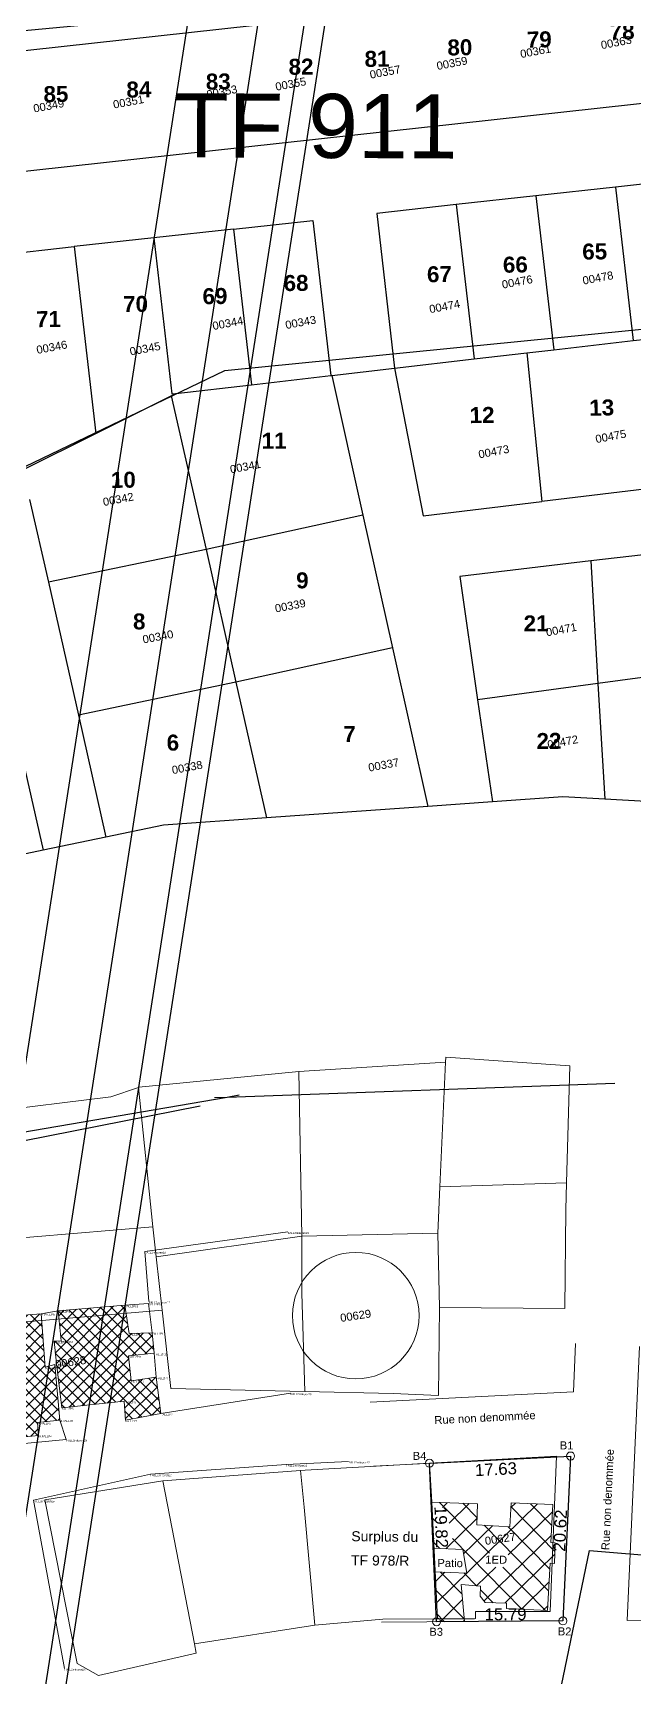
# Model space of a CAD drawing. Header units: metres. Extents: x 0 to 1324930, y 0 to 1631912.
# Drawn here: x 253780.5 to 253855.6, y 1630180 to 1630385.5 of the extents above; entities that cross this region are included whole.
import ezdxf
from ezdxf.enums import TextEntityAlignment as Align

# ---------------------------------------------------------------- set-up
doc = ezdxf.new("R2010")
doc.units = ezdxf.units.M
doc.header["$MEASUREMENT"] = 0
for name, color, linetype in [('A_revoir_geometrie_aberrante', 7, 'Continuous'), ('A_revoir_niveau_0', 7, 'Continuous'), ('limites_parcelles', 7, 'Continuous'), ('limites_tf', 7, 'Continuous'), ('numero_lot', 7, 'Continuous'), ('numero_parcelle', 7, 'Continuous'), ('toponymie', 7, 'Continuous')]:
    doc.layers.add(name, color=color, linetype=linetype)
doc.layers.add('etats des lieux', color=30, linetype='Continuous', lineweight=0)
doc.layers.add('Numero Titre Foncier', color=4, linetype='Continuous', lineweight=0)
doc.styles.add('Style-Arial', font='arial.ttf')
doc.styles.add('style1', font='')
doc.styles.get('style1').set_extended_font_data('Times New Roman', bold=True)

# ---------------------------------------------------------------- blocks, each defined once
blk = doc.blocks.new('*U122')
at = {"color": 7, "linetype": 'Continuous', "lineweight": 0}
for p, q in [((2.981545, 19.734603), (3.258227, 25.775922)), ((9.681258, -8.840052), (11.24985, 25.409919)), ((2.981545, 19.734603), (-22.414818, 18.435176)), ((2.613817, 11.705323), (-22.006026, 10.445627)), ((-14.99662, 10.80427), (-14.120646, -9.003025)), ((1.670361, -8.894903), (2.613817, 11.705323)), ((-8.985564, 5.732844), (-14.781441, 5.938684)), ((-8.985564, 5.732844), (-14.781441, 5.938684)), ((-14.781441, 5.938684), (-14.526642, 0.177247)), ((-14.221189, -6.729579), (-1.517125, 5.710335)), ((-13.734968, 5.901518), (-13.113507, 5.266861)), ((-13.38438, 5.286536), (-12.790591, 5.867979)), ((-13.076366, 5.228932), (-7.520135, -0.445281)), ((-12.540543, 3.313652), (-10.032027, 5.770009)), ((-10.834939, 5.798524), (-9.05244, 3.978175)), ((-9.084967, 3.124744), (-8.985564, 5.732844)), ((-9.084967, 3.124744), (-8.985564, 5.732844)), ((-5.157614, -0.653635), (0.353743, 4.743126)), ((-4.800219, 5.838883), (-4.962558, 2.856424)), ((-4.800219, 5.838883), (-4.962558, 2.856424)), ((-4.831508, 5.264043), (-4.26583, 5.817959)), ((-4.825279, 5.378483), (0.666443, -0.22985)), ((0.400929, 5.635234), (-4.800219, 5.838883)), ((0.400929, 5.635234), (-4.800219, 5.838883)), ((-2.384302, 5.744289), (0.263664, 3.040095)), ((0.151346, 0.916595), (0.400929, 5.635234)), ((0.151346, 0.916595), (0.400929, 5.635234)), ((-14.696816, 4.025176), (-14.296989, 3.616859)), ((-14.695808, 4.002377), (-14.608418, 4.08795)), ((-12.948325, 0.115173), (-9.054345, 3.928186)), ((-10.741776, -0.523335), (-7.145172, 2.998486)), ((-4.962558, 2.856424), (-9.084967, 3.124744)), ((-4.962558, 2.856424), (-9.084967, 3.124744)), ((-8.157651, 3.064387), (-0.136352, -5.127238)), ((-5.167925, 2.869791), (0.013402, -2.421557)), ((-14.577153, 1.319388), (-14.433793, 1.459767)), ((-14.564415, 1.031349), (-13.696085, 0.144582)), ((-10.831553, 0.031921), (-14.526642, 0.177247)), ((-14.526642, 0.177247), (-10.831553, 0.031921)), ((-12.139591, 1.41365), (-3.47708, -7.432801)), ((-10.831553, 0.031921), (-10.353581, -2.924263)), ((-10.831553, 0.031921), (-10.353581, -2.924263)), ((-8.189864, -6.422013), (0.197599, 1.791052)), ((0.713569, 0.839685), (0.151346, 0.916595)), ((0.713569, 0.839685), (0.151346, 0.916595)), ((0.600639, -1.72327), (0.713569, 0.839685)), ((0.600639, -1.72327), (0.713569, 0.839685)), ((-5.584908, -6.670397), (0.651745, -0.563421)), ((-0.273127, -7.598415), (0.053974, -1.688525)), ((-0.273127, -7.598415), (0.053974, -1.688525)), ((0.053974, -1.688525), (0.600639, -1.72327)), ((0.053974, -1.688525), (0.600639, -1.72327)), ((-10.353581, -2.924263), (-14.39651, -2.765257)), ((-10.353581, -2.924263), (-14.39651, -2.765257)), ((-14.39651, -2.765257), (-14.120646, -9.003025)), ((-14.339844, -4.04659), (-13.084019, -2.816877)), ((-13.615862, -2.795959), (-10.92583, -5.543112)), ((-10.704567, -2.910459), (-9.12959, -4.518879)), ((-9.106788, -4.520696), (-6.7289, -2.19225)), ((-5.817176, -2.184401), (-0.528667, -7.585206)), ((-3.503492, -7.431436), (-0.078246, -4.07741)), ((-14.299612, -4.956306), (-10.636269, -8.697436)), ((-10.610423, -8.978991), (-11.033777, -4.367197)), ((-11.033777, -4.367197), (-8.618665, -4.559578)), ((-10.610423, -8.978991), (-11.033777, -4.367197)), ((-11.033777, -4.367197), (-8.618665, -4.559578)), ((-8.618665, -4.559578), (-8.672573, -5.78808)), ((-8.618665, -4.559578), (-8.672573, -5.78808)), ((-8.672573, -5.78808), (-8.039275, -6.619778)), ((-8.672573, -5.78808), (-8.039275, -6.619778)), ((-8.638869, -5.02002), (-7.052445, -6.640131)), ((-14.16721, -7.950133), (-13.142767, -8.99633)), ((-13.681224, -9.000017), (-10.861919, -6.239332)), ((-8.039275, -6.619778), (-5.370706, -6.674815)), ((-8.039275, -6.619778), (-5.370706, -6.674815)), ((-5.370706, -6.674815), (-5.396628, -7.333579)), ((-5.370706, -6.674815), (-5.396628, -7.333579)), ((-5.396628, -7.333579), (-0.273127, -7.598415)), ((-5.396628, -7.333579), (-0.273127, -7.598415)), ((-0.788212, -7.57179), (-0.242053, -7.036987)), ((-21.008506, -9.050187), (1.670361, -8.894903)), ((-14.120646, -9.003025), (-10.610423, -8.978991)), ((-10.80248, -8.980306), (-10.626152, -8.807645)), ((9.681258, -8.840052), (24.686793, -8.737308)), ((-20.893983, -25.77597), (24.801316, -25.463091))]:
    blk.add_line(p, q, dxfattribs=at)
at = {"color": 1, "linetype": 'Continuous', "lineweight": 30}
for p, q in [((-14.120646, -9.003025), (-14.99662, 10.80427)), ((-14.820039, 10.813304), (2.613817, 11.705323)), ((2.613817, 11.705323), (1.670361, -8.894903)), ((1.670361, -8.894903), (-14.120646, -9.003025)), ((-10.610423, -8.978991), (-14.120646, -9.003025))]:
    blk.add_line(p, q, dxfattribs=at)
at = {"color": 7, "linetype": 'Continuous', "lineweight": 0}
for centre in [(-14.99662, 10.80427), (2.613817, 11.705323), (-14.120646, -9.003025), (1.670361, -8.894903)]:
    blk.add_circle(centre, 0.5000000000000001, dxfattribs=at)
at = {"color": 7, "linetype": 'Continuous', "lineweight": 0, "style": 'Style-Arial'}
for rotation, p in [(2.929033, (-14.366964, 15.679312)), (87.37778, (7.456855, -0.082717)), (0.392303, (-13.888252, -17.977143))]:
    blk.add_text('Rue non denommée', height=1, rotation=rotation, dxfattribs=at).set_placement(p)
for s, height, rotation, p in [('B1', 1, 359.3981, (1.279754, 13.537659)), ('B4', 1, 359.3981, (-17.08459, 12.22832)), ('17.63', 1.5, 2.929033, (-9.359579, 10.680084)), ('19.82', 1.5, 272.532245, (-12.889469, 5.486241)), ('20.62', 1.5, 87.37778, (0.448217, -0.192593)), ('1ED', 1, 359.3981, (-8.017666, -0.733521)), ('15.79', 1.5, 0.392303, (-8.12557, -7.337809)), ('B3', 1, 359.3981, (-15.014003, -9.748139)), ('B2', 1, 359.3981, (1.035588, -9.704017))]:
    blk.add_text(s, height=height, rotation=rotation, dxfattribs=at).set_placement(p, align=Align.TOP_LEFT)
at = {"color": 7, "linetype": 'Continuous', "lineweight": 30, "style": 'Style-Arial'}
blk.add_text('Patio', height=1, rotation=359.3981, dxfattribs=at).set_placement((-14.007509, -1.153916), align=Align.TOP_LEFT)
at = {"color": 7, "linetype": 'Continuous', "lineweight": 0, "char_height": 1.25, "attachment_point": 1, "rotation": 359.39809687312083, "line_spacing_factor": 0.72, "style": 'Style-Arial'}
for insert in [(15.786238, 6.388673), (-24.750176, 2.311195)]:
    blk.add_mtext('Surplus du\\P\\PTF 978/R', dxfattribs=dict(at, insert=insert))
blk = doc.blocks.new('*U127')
at = {"linetype": 'Continuous', "lineweight": 0}
h = blk.add_hatch(dxfattribs=at)
h.set_pattern_fill('CROSSHATCH', style=0, pattern_type=2)
h.set_pattern_definition([(45, (-0.138448, 1.408666), (-0.7071067811865475, 0.7071067811865476), []), (315, (-0.138448, 1.408666), (0.7071067811865475, 0.7071067811865476), [])])
h.paths.add_polyline_path([(7.272750000003724, 4.645499999867752), (7.002449999999952, 7.201999999815597), (4.128449999989243, 7.107199999969452), (3.62445000000298, 10.63419999997131), (-4.699649999995016, 9.965799999888986), (-4.340549999993527, 6.179699999978764), (-5.222550000005867, 6.140699999872595), (-4.94484999999986, 3.356799999950453), (-4.263150000013411, -2.17229999997653), (3.533750000002328, -1.353800000157207), (3.675149999995483, -3.706400000024586), (8.11785000000964, -2.887700000079348), (7.533750000002326, 1.655299999983981), (4.385949999996228, 1.205799999879672), (4.06164999998873, 4.322999999858438)])
h = blk.add_hatch(dxfattribs=at)
h.set_pattern_fill('CROSSHATCH', style=0, pattern_type=2)
h.set_pattern_definition([(45, (-9.78757, 4.245264999999998), (-0.7071067811865475, 0.7071067811865476), []), (315, (-9.78757, 4.245264999999998), (0.7071067811865475, 0.7071067811865476), [])])
h.paths.add_polyline_path([(-14.15744999999879, -0.908700000029057), (-13.76704999999492, -4.564100000075995), (-12.13975000000209, -6.122500000055879), (-7.165349999995669, -5.615600000135599), (-7.290949999995062, -4.008900000015272), (-4.50635000001057, -3.702000000048428), (-5.149850000016158, 3.241399999940767), (-6.339850000018485, 2.889999999897554), (-6.821750000002793, 9.587099999887865), (-14.94395000001532, 8.955599999986587), (-14.50284999998985, 2.3125)])
at = {"color": 5, "linetype": 'Continuous', "lineweight": 0}
for p, q in [((-14.94395, 8.9556), (-16.19155, 35.0022)), ((8.11785, -2.8877), (24.30895, -0.342)), ((23.75275, -9.2649), (6.80845, -10.4705)), ((23.75275, -9.2649), (31.55585, -8.8792)), ((6.80845, -10.4705), (-7.81155, -13.726)), ((-7.81155, -13.726), (-3.93835, -34.7522))]:
    blk.add_line(p, q, dxfattribs=at)
at = {"color": 3, "linetype": 'Continuous', "lineweight": 0}
blk.add_line((-26.16905, -14.7565), (-34.17745, 11.1925), dxfattribs=at)
at = {"color": 7, "linetype": 'Continuous', "lineweight": 0}
for p, q in [((-4.69965, 9.9658), (3.62445, 10.6342)), ((6.58395, 10.8748), (3.62445, 10.6342)), ((-14.94395, 8.9556), (-21.42475, 8.1005)), ((-4.69965, 9.9658), (-6.82175, 9.5871)), ((-21.42475, 8.1005), (-18.16015, -7.5197)), ((7.27275, 4.6455), (4.06165, 4.323)), ((7.53375, 1.6553), (7.27275, 4.6455))]:
    blk.add_line(p, q, dxfattribs=at)
at = {"color": 3, "linetype": 'Continuous', "lineweight": 0, "flags": 128}
blk.add_lwpolyline([(-19.66435, -13.051), (-22.89315, -1.3571), (-26.28575, 22.9951)], dxfattribs=at)
at = {"color": 5, "linetype": 'Continuous', "lineweight": 0, "flags": 128}
blk.add_lwpolyline([(6.59985, 11.12), (6.09445, 17.3529), (23.94685, 19.7966)], dxfattribs=at)
at = {"color": 7, "linetype": 'Continuous', "lineweight": 0, "flags": 128}
for points in [[(7.27275, 4.6455), (7.00245, 7.202), (4.12845, 7.1072), (3.62445, 10.6342), (-4.69965, 9.9658), (-4.34055, 6.1797), (-5.22255, 6.1407), (-4.94485, 3.3568), (-4.26315, -2.1723), (3.53375, -1.3538), (3.67515, -3.7064), (8.11785, -2.8877), (7.53375, 1.6553), (4.38595, 1.2058), (4.06165, 4.323), (7.27275, 4.6455)], [(-14.15745, -0.9087), (-13.76705, -4.5641), (-12.13975, -6.1225), (-7.16535, -5.6156), (-7.29095, -4.0089), (-4.50635, -3.702), (-5.14985, 3.2414), (-6.33985, 2.89), (-6.82175, 9.5871), (-14.94395, 8.9556), (-14.50285, 2.3125), (-14.15745, -0.9087)]]:
    blk.add_lwpolyline(points, close=True, dxfattribs=at)
for points in [[(3.62445, 10.6342), (4.12845, 7.1072), (7.00245, 7.202)], [(7.53375, 1.6553), (7.27275, 4.6455), (7.00245, 7.202), (6.58395, 10.8748)], [(-6.82175, 9.5871), (-14.94395, 8.9556), (-14.50285, 2.3125), (-14.15745, -0.9087)], [(-14.15745, -0.9087), (-13.76705, -4.5641), (-12.13975, -6.1225), (-7.16535, -5.6156), (-7.29095, -4.0089), (-4.50635, -3.702), (-5.14985, 3.2414), (-6.33985, 2.89), (-6.82175, 9.5871)], [(-4.69965, 9.9658), (-4.34055, 6.1797), (-5.22255, 6.1407), (-4.94485, 3.3568), (-4.26315, -2.1723), (3.53375, -1.3538), (3.67515, -3.7064), (8.11785, -2.8877), (7.53375, 1.6553)], [(7.53375, 1.6553), (4.38595, 1.2058), (4.06165, 4.323), (7.27275, 4.6455)], [(4.06165, 4.323), (4.38595, 1.2058), (7.53375, 1.6553)], [(-18.16015, -7.5197), (-3.70635, -6.1322), (-4.50635, -3.702)]]:
    blk.add_lwpolyline(points, dxfattribs=at)
at = {"color": 7, "linetype": 'Continuous', "lineweight": 0, "style": 'Style-Arial'}
for s, p in [('FALL2mitoyen31', (-16.19155, 35.0022)), ('FALLrue1', (-26.28575, 22.9951)), ('FALL2mitoyen19', (23.94685, 19.7966)), ('FALL2mitoyen18', (6.09445, 17.3529)), ('FALLrue5', (-34.17745, 11.1925)), ('FALL2P15', (3.62445, 10.6342)), ('FALL2P16', (6.58395, 10.8748)), ('FALL2mitoyen17', (6.59985, 11.12)), ('FALL2mitoyen29', (-15.01415, 8.9245)), ('M.FALLP10', (-14.94395, 8.9556)), ('FALL2mitoyen30', (-13.67335, 8.953)), ('M.FALLP9', (-6.82175, 9.5871)), ('FALL2P1', (-4.69965, 9.9658)), ('FALL2P28', (-21.42475, 8.1005)), ('FALL2P2', (-4.34055, 6.1797)), ('FALL2P14', (4.12845, 7.1072)), ('FALL2P13', (7.00245, 7.202)), ('FALL2P3', (-5.22255, 6.1407)), ('FALL2P11', (4.06165, 4.323)), ('FALL2P12', (7.27275, 4.6455)), ('M.FALLP11', (-14.50285, 2.3125)), ('M.FALLP8', (-6.33985, 2.89)), ('M.FALLP7', (-5.14985, 3.2414)), ('FALL2P4', (-4.94485, 3.3568)), ('FALL2P10', (4.38595, 1.2058)), ('FALL2P9', (7.53375, 1.6553)), ('FALLrue2', (-22.89315, -1.3571)), ('M.FALLP1', (-14.15745, -0.9087)), ('FALL2P6', (3.53375, -1.3538)), ('FALL2mitoyen20', (24.30895, -0.342)), ('M.FALLP5', (-7.29095, -4.0089)), ('M.FALLP6', (-4.50635, -3.702)), ('FALL2P5', (-4.26315, -2.1723)), ('FALL2P7', (3.67515, -3.7064)), ('FALL2P8', (8.11785, -2.8877)), ('M.FALLP2', (-13.76705, -4.5641)), ('M.FALLP3', (-12.13975, -6.1225)), ('M.FALLP4', (-7.16535, -5.6156)), ('FALL2mitoyen24', (-3.70635, -6.1322)), ('FALL2mitoyen27', (-18.16015, -7.5197)), ('FALL2mitoyen21', (23.75275, -9.2649)), ('FALL2mitoyen22', (31.55585, -8.8792)), ('FALL2mitoyen23', (6.80845, -10.4705)), ('FALLrue3', (-19.66435, -13.051)), ('FALL2mitoyen25', (-7.81155, -13.726)), ('FALLrue4', (-26.16905, -14.7565)), ('FALL2mitoyen26', (-3.93835, -34.7522))]:
    blk.add_text(s, height=0.25, dxfattribs=at).set_placement(p, align=Align.TOP_LEFT)

msp = doc.modelspace()

# ---------------------------------------------------------------- linework, layer by layer
at = {"layer": 'A_revoir_geometrie_aberrante'}
for p in [(253854.394512, 1630680.823644), (253862.276467, 1630677.749375), (253858.702995, 1630671.266996), (253842.952575, 1630663.938938)]:
    msp.add_line(p, (0, 0), dxfattribs=at)
at = {"layer": 'etats des lieux', "color": 2, "lineweight": 13, "flags": 128}
for points in [[(253831.347366, 1630241.319647), (253831.081367, 1630235.508074), (253814.095144, 1630235.137575), (253813.706046, 1630255.708982), (253813.725046, 1630255.710882), (253832.060563, 1630256.901476), (253831.347366, 1630241.319647)], [(253847.163094, 1630241.815045), (253831.347366, 1630241.319647), (253832.060563, 1630256.901476), (253832.085263, 1630257.531474), (253847.565792, 1630256.441078), (253847.163094, 1630241.815045)], [(253814.095144, 1630235.137575), (253795.891827, 1630232.544687), (253795.499529, 1630236.31907), (253793.688937, 1630253.741491), (253793.762237, 1630253.766191), (253813.706046, 1630255.708982), (253814.095144, 1630235.137575)], [(253795.499529, 1630236.31907), (253775.645119, 1630234.639277), (253774.685823, 1630250.627105), (253790.230053, 1630252.575596), (253793.688937, 1630253.741491), (253795.499529, 1630236.31907)], [(253831.279166, 1630226.224716), (253831.081367, 1630235.508074), (253831.347366, 1630241.319647), (253847.163094, 1630241.815045), (253847.069495, 1630238.41666), (253846.963695, 1630226.097716), (253831.279166, 1630226.224716)], [(253795.891827, 1630232.544687), (253796.638624, 1630225.900517), (253784.530779, 1630224.870922), (253776.273316, 1630224.168825), (253775.645119, 1630234.639277), (253795.499529, 1630236.31907), (253795.891827, 1630232.544687)], [(253814.489943, 1630215.727863), (253797.740919, 1630216.094062), (253796.638624, 1630225.900517), (253795.891827, 1630232.544687), (253814.095144, 1630235.137575), (253814.108344, 1630228.002708), (253814.489943, 1630215.727863)], [(253831.279166, 1630226.224716), (253831.182567, 1630215.255765), (253825.493993, 1630215.487264), (253814.489943, 1630215.727863), (253814.108344, 1630228.002708), (253814.095144, 1630235.137575), (253831.081367, 1630235.508074), (253831.279166, 1630226.224716)], [(253831.029868, 1630187.325592), (253830.315971, 1630201.920326), (253830.042172, 1630206.773704), (253845.91, 1630207.65), (253845.112804, 1630188.238188), (253835.807346, 1630188.236188), (253835.795746, 1630187.351792), (253835.651047, 1630187.341592), (253831.029868, 1630187.325592)], [(253815.727937, 1630186.547896), (253800.687805, 1630184.199906), (253796.722123, 1630204.589214), (253813.922945, 1630205.872408), (253814.401343, 1630201.285329), (253815.727937, 1630186.547896)], [(253831.029868, 1630187.325592), (253824.221098, 1630187.301892), (253815.727937, 1630186.547896), (253814.401343, 1630201.285329), (253813.922945, 1630205.872408), (253814.497643, 1630205.915308), (253830.042172, 1630206.773704), (253830.315971, 1630201.920326), (253831.029868, 1630187.325592)], [(253800.687805, 1630184.199906), (253800.913104, 1630183.041612), (253788.69996, 1630180.247624), (253786.032972, 1630181.729318), (253782.01129, 1630202.197425), (253796.722123, 1630204.589214), (253800.687805, 1630184.199906)]]:
    msp.add_lwpolyline(points, close=True, dxfattribs=at)
at = {"layer": 'limites_parcelles'}
for p, q in [((253929.238175, 1630399.767687), (253763.6512452191, 1630381.5307395642)), ((253897.34236600003, 1630381.158339), (253768.076301, 1630366.921989)), ((253853.27684687034, 1630366.2396158592), (253843.3326394812, 1630365.1444500997)), ((253863.2212031437, 1630367.3347980154), (253853.27684687034, 1630366.2396158592)), ((253853.27684687034, 1630366.2396158592), (253855.49394808576, 1630347.051721256)), ((253833.38810301136, 1630364.0492480984), (253823.445418, 1630362.95425)), ((253843.3326394812, 1630365.1444500997), (253833.38810301136, 1630364.0492480984)), ((253833.38810301136, 1630364.0492480984), (253835.61816384312, 1630344.753861132)), ((253843.3326394812, 1630365.1444500997), (253845.55595423764, 1630345.9027794332)), ((253805.5452, 1630360.982727), (253815.489862, 1630362.077942)), ((253815.489862, 1630362.077942), (253817.73015107334, 1630342.685809339)), ((253823.445418, 1630362.95425), (253825.68001097048, 1630343.6049009243)), ((253795.601424, 1630359.88761), (253785.656762, 1630358.792395)), ((253805.5452, 1630360.982727), (253795.601424, 1630359.88761)), ((253795.601424, 1630359.88761), (253797.8542655, 1630340.3879375)), ((253805.5452, 1630360.982727), (253807.79225948994, 1630341.536879339)), ((253771.026459, 1630357.181147), (253785.656762, 1630358.792395)), ((253785.656762, 1630358.792395), (253788.355587, 1630335.439124)), ((253855.49394808576, 1630347.051721256), (253857.11207319735, 1630347.238794386)), ((253835.61816384312, 1630344.753861132), (253842.2051330648, 1630345.5153875065)), ((253842.2051330648, 1630345.5153875065), (253845.55595423764, 1630345.9027794332)), ((253842.2051330648, 1630345.5153875065), (253844.07896762463, 1630326.9553089584)), ((253845.55595423764, 1630345.9027794332), (253855.49394808576, 1630347.051721256)), ((253817.82782814352, 1630342.6971018868), (253825.68001097048, 1630343.6049009243)), ((253825.68001097048, 1630343.6049009243), (253835.61816384312, 1630344.753861132)), ((253825.68001097048, 1630343.6049009243), (253825.680163, 1630343.6035845)), ((253825.680163, 1630343.6035845), (253829.241904, 1630325.1613465)), ((253798.35510326643, 1630340.4458398758), (253807.79225948994, 1630341.536879339)), ((253807.79225948994, 1630341.536879339), (253817.73015107334, 1630342.685809339)), ((253817.73015107334, 1630342.685809339), (253817.82782814352, 1630342.6971018868)), ((253817.82782814352, 1630342.6971018868), (253821.71743986302, 1630325.258095811)), ((253788.355587, 1630335.439124), (253797.79886937747, 1630340.1673358772)), ((253797.79886937747, 1630340.1673358772), (253798.35510326643, 1630340.4458398758)), ((253797.79886937747, 1630340.1673358772), (253802.13215630935, 1630320.9632160128)), ((253797.8542655, 1630340.3879375), (253798.35510326643, 1630340.4458398758)), ((253779.27381353866, 1630330.8919173393), (253788.355587, 1630335.439124)), ((253858.9760184968, 1630328.756524528), (253844.07896762463, 1630326.9553089584)), ((253780.10412908034, 1630327.2120934576), (253782.44019625185, 1630316.8590224439)), ((253829.241904, 1630325.1613465), (253844.07896762463, 1630326.9553089584)), ((253821.71743986302, 1630325.258095811), (253802.13215630935, 1630320.9632160128)), ((253821.71743986302, 1630325.258095811), (253825.41958662405, 1630308.6595855954)), ((253887.9511016811, 1630323.9657057042), (253850.19716123946, 1630319.5133627134)), ((253802.131796, 1630320.963137), (253782.44019625185, 1630316.8590224439)), ((253802.13215630935, 1630320.9632160128), (253802.131796, 1630320.963137)), ((253802.13215630935, 1630320.9632160128), (253805.87558451187, 1630304.3732128497)), ((253850.19716123946, 1630319.5133627134), (253833.814157, 1630317.581306)), ((253850.19716123946, 1630319.5133627134), (253851.08600391902, 1630304.1971433808)), ((253782.44019625185, 1630316.8590224439), (253786.18782106758, 1630300.2501567728)), ((253833.814157, 1630317.581306), (253836.04766611202, 1630302.153565169)), ((253825.41958662405, 1630308.6595855954), (253805.87558451187, 1630304.3732128497)), ((253825.41958662405, 1630308.6595855954), (253829.8392685724, 1630288.8440189245)), ((253865.95494616558, 1630306.217700958), (253851.08600391902, 1630304.1971433808)), ((253805.875551, 1630304.3732055), (253786.18782106758, 1630300.2501567728)), ((253805.87558451187, 1630304.3732128497), (253805.875551, 1630304.3732055)), ((253805.87558451187, 1630304.3732128497), (253809.70206561786, 1630287.4150939225)), ((253851.08600391902, 1630304.1971433808), (253836.04766611202, 1630302.153565169)), ((253851.08600391902, 1630304.1971433808), (253851.9241413774, 1630289.7543549044)), ((253836.04766611202, 1630302.153565169), (253837.8917960694, 1630289.4154219092)), ((253786.18782106758, 1630300.2501567728), (253789.62847969512, 1630285.0016989054)), ((253778.29554966933, 1630298.8231954193), (253781.79367389425, 1630283.3676440767)), ((253846.714004, 1630290.041441), (253837.8917960694, 1630289.4154219092)), ((253851.9241413774, 1630289.7543549044), (253846.714004, 1630290.041441)), ((253866.77668885927, 1630288.935958083), (253851.9241413774, 1630289.7543549044)), ((253829.8392685724, 1630288.8440189245), (253809.70206561786, 1630287.4150939225)), ((253837.8917960694, 1630289.4154219092), (253829.8392685724, 1630288.8440189245)), ((253796.815652, 1630286.500681), (253789.62847969512, 1630285.0016989054)), ((253809.70206561786, 1630287.4150939225), (253796.815652, 1630286.500681)), ((253789.62847969512, 1630285.0016989054), (253781.79367389425, 1630283.3676440767)), ((253781.79367389425, 1630283.3676440767), (253767.6077221694, 1630280.4089717744)), ((253853.176789, 1630254.235904), (253804.75660989684, 1630252.4883634134)), ((253806.28627, 1630252.75228), (253804.75660989684, 1630252.4883634134)), ((253804.75660989684, 1630252.4883634134), (253759.92110627046, 1630244.7527670867)), ((253801.41976, 1630251.409119), (253760.33051393606, 1630243.2888566267)), ((253804.75660989684, 1630252.4883634134), (253803.20536, 1630252.432377)), ((253840.746382, 1630150.98964), (253850.033433, 1630195.856415)), ((253850.033433, 1630195.856415), (253888.511971, 1630192.641028))]:
    msp.add_line(p, q, dxfattribs=at)
at = {"layer": 'limites_tf', "color": 5, "linetype": 'Continuous', "lineweight": 30, "flags": 128}
msp.add_lwpolyline([(253742.616998, 1630313.578459), (253804.489983, 1630343.310326), (254052.748228, 1630367.915664), (254077.495119, 1630355.638384), (254077.616337, 1630415.578329), (254091.990638, 1630476.368054), (254028.35108, 1630468.092257), (253955.19092, 1630462.500024), (253931.402893, 1630460.263835), (253936.98245, 1630400.533803), (253734.00422, 1630381.528942), (253725.718723, 1630372.210818), (253742.616998, 1630313.578459)], close=True, dxfattribs=at)
at = {"layer": 'toponymie', "color": 1, "lineweight": 13}
msp.add_circle((253820.834282, 1630225.215958), 7.905170500312632, dxfattribs=at)

# ---------------------------------------------------------------- block references
at = {"layer": 'A_revoir_niveau_0', "color": 7, "linetype": 'Continuous', "lineweight": 0}
for name, p in [('*U127', (253788.38515, 1630215.8697)), ('*U122', (253845.038792, 1630195.969434))]:
    msp.add_blockref(name, p, dxfattribs=at)

# ---------------------------------------------------------------- texts
at = {"layer": 'Numero Titre Foncier', "color": 4, "linetype": 'Continuous', "lineweight": 0, "style": 'Style-Arial'}
msp.add_text('TF 911', height=8.003145, rotation=359.73413, dxfattribs=at).set_placement((253815.831016, 1630373.886267), align=Align.MIDDLE_CENTER)
at = {"layer": 'numero_lot', "color": 7, "linetype": 'Continuous', "lineweight": 13, "char_height": 2, "attachment_point": 7, "rotation": 0.7341508458269301, "line_spacing_factor": 0.72, "style": 'style1'}
for s, insert in [('\\fArial|b1|i0|c00|p39;78', (253852.55888, 1630384.634801)), ('\\fArial|b1|i0|c00|p39;80', (253832.290709, 1630382.647271)), ('\\fArial|b1|i0|c00|p39;79', (253842.208734, 1630383.637767)), ('\\fArial|b1|i0|c00|p39;82', (253812.460209, 1630380.233143)), ('\\fArial|b1|i0|c00|p39;81', (253821.946959, 1630381.218113)), ('\\fArial|b1|i0|c00|p39;83', (253802.122124, 1630378.372853)), ('\\fArial|b1|i0|c00|p39;85', (253781.848428, 1630376.816456)), ('\\fArial|b1|i0|c00|p39;84', (253792.203594, 1630377.38135)), ('\\fArial|b1|i0|c00|p39;66', (253839.222652, 1630355.503159)), ('\\fArial|b1|i0|c00|p39;65', (253849.132371, 1630357.141857)), ('\\fArial|b1|i0|c00|p39;67', (253829.73853, 1630354.30212)), ('\\fArial|b1|i0|c00|p39;69', (253801.709249, 1630351.566833)), ('\\fArial|b1|i0|c00|p39;68', (253811.835035, 1630353.2083)), ('\\fArial|b1|i0|c00|p39;70', (253791.791237, 1630350.575336)), ('\\fArial|b1|i0|c00|p39;71', (253780.913652, 1630348.72314)), ('\\fArial|b1|i0|c00|p39;13', (253850.010533, 1630337.635649)), ('\\fArial|b1|i0|c00|p39;12', (253835.06501, 1630336.731803)), ('\\fArial|b1|i0|c00|p39;11', (253809.093237, 1630333.525644)), ('\\fArial|b1|i0|c00|p39;10', (253790.265338, 1630328.61117)), ('\\fArial|b1|i0|c00|p39;9', (253813.405561, 1630316.053576)), ('\\fArial|b1|i0|c00|p39;8', (253793.023576, 1630310.924095)), ('\\fArial|b1|i0|c00|p39;21', (253841.809069, 1630310.703816)), ('\\fArial|b1|i0|c00|p39;6', (253797.23213, 1630295.78031, -555362.700234)), ('\\fArial|b1|i0|c00|p39;7', (253819.298883, 1630296.883473)), ('\\fArial|b1|i0|c00|p39;22', (253843.421573, 1630296.006487))]:
    msp.add_mtext(s, dxfattribs=dict(at, insert=insert))
at = {"layer": 'numero_parcelle', "color": 5, "lineweight": 0, "style": 'Style-Arial'}
for s, rotation, p in [('00363', 10.73413, (253851.361769, 1630384.447903)), ('00359', 10.73413, (253830.851784, 1630381.845831)), ('00361', 10.73413, (253841.288901, 1630383.333879)), ('00357', 10.73413, (253822.500829, 1630380.753872)), ('00353', 10.73413, (253802.112261, 1630378.276475)), ('00355', 10.73413, (253810.710781, 1630379.248487)), ('00349', 10.73413, (253780.484291, 1630376.521912)), ('00351', 10.73413, (253790.442052, 1630377.018865)), ('00478', 10.73413, (253849.076725, 1630355.022012)), ('00476', 10.73413, (253838.99597, 1630354.523483)), ('00474', 10.73413, (253829.93229, 1630351.452485)), ('00344', 10.73413, (253802.851919, 1630349.352962)), ('00343', 10.73413, (253811.953456, 1630349.469587)), ('00346', 10.73413, (253780.870742, 1630346.362682)), ('00345', 10.73413, (253792.520835, 1630346.167373)), ('00475', 10.73413, (253850.683609, 1630335.220426)), ('00473', 10.73413, (253836.069437, 1630333.309497)), ('00341', 10.73413, (253805.049718, 1630331.436514)), ('00342', 10.73413, (253789.171715, 1630327.354807)), ('00339', 10.73413, (253810.654284, 1630314.056196)), ('00340', 10.73413, (253794.127803, 1630310.181637)), ('00471', 10.73413, (253844.504062, 1630311.071457)), ('00472', 10.73413, (253844.68388, 1630297.038183)), ('00338', 10.73413, (253797.781416, 1630293.853612)), ('00337', 10.73413, (253822.318667, 1630294.168025)), ('00629', 8.74223, (253818.823428, 1630225.409304)), ('00628', 8.74223, (253783.235777, 1630219.605241)), ('00627', 8.74223, (253836.887992, 1630197.537349))]:
    msp.add_text(s, height=1, rotation=rotation, dxfattribs=at).set_placement(p, align=Align.TOP_LEFT)

doc.saveas('drawing.dxf')
